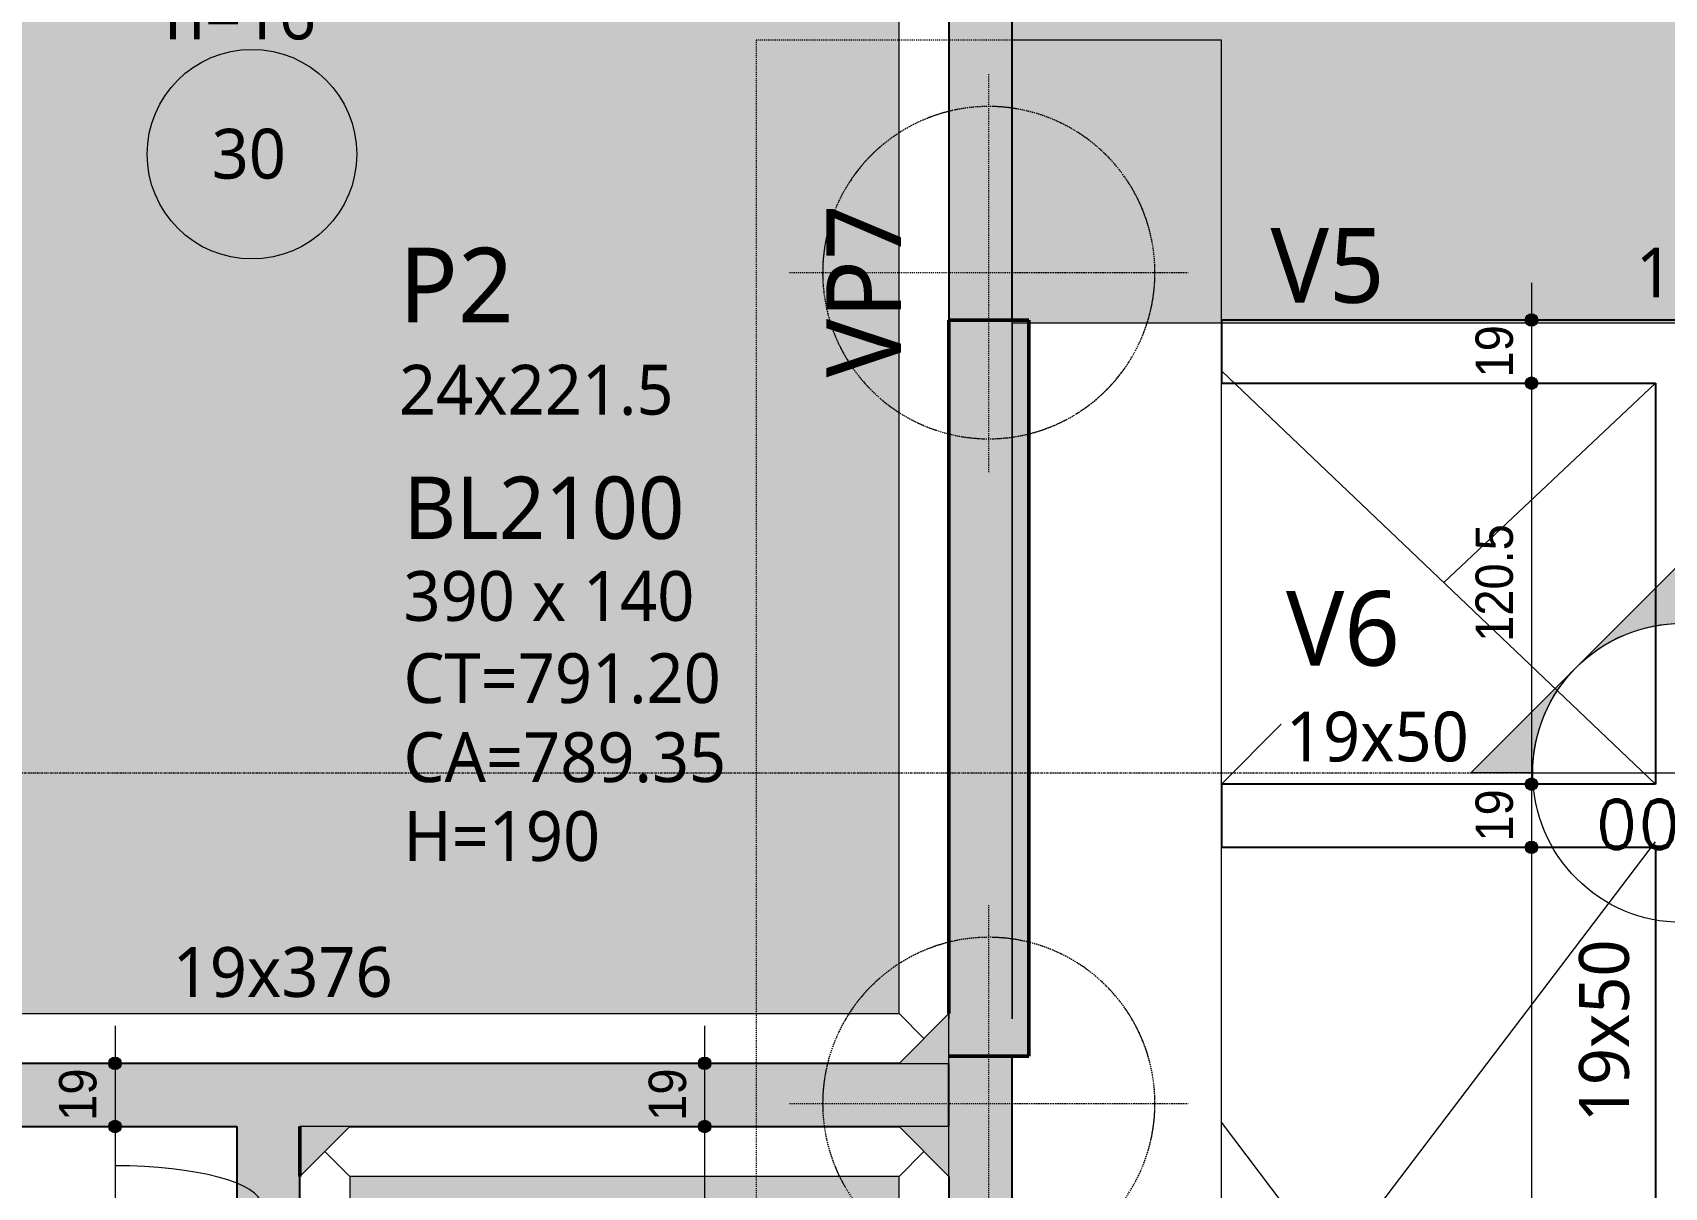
# Model space of a CAD drawing. Header units: centimetres. Extents: x -3523 to 38560, y -3196 to 88043.
# Drawn here: x -1152.1 to -661.1, y 446.1 to 793.6 of the extents above; entities that cross this region are included whole.
import ezdxf

# ---------------------------------------------------------------- set-up
doc = ezdxf.new("R2010")
doc.units = ezdxf.units.CM
for name, pattern in [('Centro de 6 mm', [1.32, 0.6, -0.24, 0.24, -0.24]), ('Hidden', [0.714375, 0.47625, -0.238125]), ('Traço', [0.635, 0.3175, -0.3175])]:
    doc.linetypes.add(name, pattern=pattern)
for name, color, linetype, lineweight in [('A-ANNO-DIMS', 7, 'Continuous', 9), ('A-ANNO-DIMS-75', 7, 'Continuous', 9), ('A-DETL-GENF', 7, 'Continuous', 18), ('A-DETL-THIN', 7, 'Continuous', 25), ('A-FLOR', 7, 'Continuous', 25), ('A-FLOR-IDEN', 7, 'Continuous', 9), ('A-FLOR-OTLN', 7, 'Continuous', 18), ('G-ANNO-SYMB', 7, 'Continuous', 9), ('S-BEAM', 7, 'Continuous', 25), ('S-BEAM-HDLN', 7, 'Traço', 25), ('S-BEAM-IDEN', 7, 'Continuous', 9), ('S-COLS', 7, 'Continuous', 25), ('S-COLS-IDEN', 7, 'Continuous', 9), ('S-FNDN', 7, 'Continuous', 25), ('S-FNDN-HDLN', 7, 'Traço', 18), ('S-FNDN-IDEN', 7, 'Continuous', 9)]:
    doc.layers.add(name, color=color, linetype=linetype, lineweight=lineweight)
doc.layers.add('A-DETL', color=7, linetype='Continuous', lineweight=18, true_color=0x00a600)
doc.styles.add('Arial_1', font='arial.ttf', dxfattribs={"width": 0.9, "height": 11.25})
doc.styles.add('Gadugi', font='gadugi.ttf', dxfattribs={"height": 15})
doc.styles.add('Gadugi_1', font='gadugi.ttf', dxfattribs={"height": 22.5})
doc.styles.add('Gadugi_2', font='gadugi.ttf', dxfattribs={"height": 18.75})
doc.styles.add('RomanD', font='romand__.ttf', dxfattribs={"height": 15})
doc.dimstyles.new('PED_1_5mm_ESQ', dxfattribs={"dimscale": 30.48, "dimtxt": 11.477918, "dimasz": 0.492126, "dimexe": 0.369094, "dimexo": 0.369094, "dimgap": 0.073819, "dimtad": 1, "dimdec": 1, "dimrnd": 0.5, "dimdsep": 46, "dimtxsty": 'Arial_1', "dimblk1": 'DOTSMALL', "dimblk2": 'DOTSMALL', "dimsah": 1, "dimcen": 0.09, "dimdle": 0.369094, "dimazin": 0, "dimtfac": 1, "dimtdec": 4, "dimtix": 1, "dimtmove": 0, "dimatfit": 3, "dimfxl": 1, "dimtvp": 1, "dimtolj": 1, "dimtzin": 0, "dimarcsym": 2})
doc.dimstyles.new('PED_1_5mm_ESQ_1', dxfattribs={"dimscale": 30.48, "dimtxt": 11.477918, "dimasz": 0.492126, "dimexe": 0.369094, "dimexo": 0.369094, "dimgap": 0.073819, "dimtad": 1, "dimdec": 1, "dimrnd": 0.5, "dimdsep": 46, "dimtxsty": 'Arial_1', "dimblk1": 'DOTSMALL', "dimblk2": 'DOTSMALL', "dimsah": 1, "dimcen": 0.09, "dimdle": 0.369094, "dimazin": 0, "dimtfac": 1, "dimtdec": 4, "dimtix": 1, "dimtmove": 2, "dimatfit": 3, "dimfxl": 1, "dimtvp": 1, "dimtolj": 1, "dimtzin": 0, "dimarcsym": 2})
doc.dimstyles.new('PED_1_5mm_ESQ_2', dxfattribs={"dimscale": 30.48, "dimtxt": 11.477918, "dimasz": 0.492126, "dimexe": 0.369094, "dimexo": 0.369094, "dimgap": 0.073819, "dimtad": 1, "dimdec": 1, "dimrnd": 0.5, "dimdsep": 46, "dimtxsty": 'Arial_1', "dimblk1": 'DOTSMALL', "dimblk2": 'DOTSMALL', "dimsah": 1, "dimcen": 0.09, "dimdle": 0.369094, "dimazin": 0, "dimtfac": 1, "dimtdec": 4, "dimtix": 1, "dimtmove": 1, "dimatfit": 3, "dimfxl": 1, "dimtvp": 1, "dimtolj": 1, "dimtzin": 0, "dimarcsym": 2})

# ---------------------------------------------------------------- blocks, each defined once
blk = doc.blocks.new('PED_MÍSULA_VERT__CONC_R1 - L_15_0 x 341_0-V35-PL B 002 - FUNDAÇÃO')
at = {"layer": 'S-COLS', "true_color": 0x808080}
blk.add_hatch(color=8, dxfattribs=at).paths.add_polyline_path([(15, 0), (14.99, 0.01), (2.09, 0)], flags=0)
at = {"layer": 'S-COLS', "lineweight": 50}
blk.add_line((0, 0), (15, 0), dxfattribs=at)
blk = doc.blocks.new('PED_BLRET-2EST_R01_2019 - 390x140x190-3763700-PL B 002 - FUNDAÇÃO')
at = {"layer": 'S-FNDN', "linetype": 'Hidden', "lineweight": 18}
for p, q in [((-130, -7), (-130, -60)), ((120, -7), (120, -60))]:
    blk.add_line(p, q, dxfattribs=at)
at = {"layer": 'S-FNDN-HDLN'}
for p, q in [((-130, 60), (-130, -7)), ((120, 60), (120, -7)), ((-190, 0), (-70, 0)), ((60, 0), (180, 0))]:
    blk.add_line(p, q, dxfattribs=at)
for centre, start, end in [((-130, 0), 360, 188.0524), ((120, 0), 360, 193.9299), ((-130, 0), 346.0701, 360), ((120, 0), 351.9476, 360), ((-130, 0), 188.0581, 346.0644), ((120, 0), 193.9356, 351.9419)]:
    blk.add_arc(centre, 50, start, end, dxfattribs=at)
blk = doc.blocks.new('PED_TAG_LAJE_R03 - TÍTULO_ESPESSURA_REBAIXO-2582888-PL B 002 - FUNDAÇÃO')
at = {"layer": 'A-FLOR-IDEN'}
blk.add_circle((-0.1083, -0.7611), 0.4205, dxfattribs=at)
blk = doc.blocks.new('DIMBLOCK45-PL B 002 - FUNDAÇÃO')
at = {"layer": 'A-ANNO-DIMS-75'}
h = blk.add_hatch(color=256, dxfattribs=at)
edge = h.paths.add_edge_path(flags=0)
edge.add_arc((-1127.31, 464.45), 1.88, 0, 360)
h = blk.add_hatch(color=256, dxfattribs=at)
edge = h.paths.add_edge_path(flags=0)
edge.add_arc((-1127.31, 440.85), 1.88, 0, 360)
for p, q in [((-1127.31, 475.7), (-1127.31, 440.85)), ((-1135.91, 464.45), (-1116.06, 464.45)), ((-1127.31, 464.45), (-1135.91, 464.45)), ((-1210.86, 440.85), (-1116.06, 440.85)), ((-1127.31, 440.85), (-1210.86, 440.85))]:
    blk.add_line(p, q, dxfattribs=at)
for centre in [(-1127.31, 464.45), (-1127.31, 440.85)]:
    blk.add_circle(centre, 1.88, dxfattribs=at)
blk.add_ellipse((-1127.31, 440.89), major_axis=(43.95, 0), ratio=0.267613, start_param=0, end_param=1.570796, dxfattribs=at)
at = {"layer": 'A-ANNO-DIMS-75', "color": 0, "insert": (-1089.14, 413.69), "char_height": 11.25, "width": 32.6326, "attachment_point": 1, "rotation": 90, "line_spacing_factor": 0.941778, "style": 'Arial_1'}
blk.add_mtext('23.5', dxfattribs=at)
blk = doc.blocks.new('_DotSmall')
at = {"color": 0, "linetype": 'ByBlock', "const_width": 0.5}
blk.add_lwpolyline([(-0.0625, 0, 1), (0.0625, 0, 1)], format="xyb", close=True, dxfattribs=at)
blk = doc.blocks.new('DIMBLOCK73-PL B 002 - FUNDAÇÃO')
at = {"layer": 'A-ANNO-DIMS-75'}
h = blk.add_hatch(color=256, dxfattribs=at)
edge = h.paths.add_edge_path(flags=0)
edge.add_arc((-701.03, 707.12), 1.88, 0, 360)
h = blk.add_hatch(color=256, dxfattribs=at)
edge = h.paths.add_edge_path(flags=0)
edge.add_arc((-701.03, 688.12), 1.88, 0, 360)
for p, q in [((-701.03, 718.37), (-701.03, 688.12)), ((-709.63, 707.12), (-689.78, 707.12)), ((-701.03, 707.12), (-709.63, 707.12)), ((-709.63, 688.12), (-689.78, 688.12)), ((-701.03, 688.12), (-709.63, 688.12))]:
    blk.add_line(p, q, dxfattribs=at)
for centre in [(-701.03, 707.12), (-701.03, 688.12)]:
    blk.add_circle(centre, 1.88, dxfattribs=at)
at = {"layer": 'A-ANNO-DIMS-75', "color": 0, "insert": (-717.89, 689.85), "char_height": 11.25, "width": 18.6472, "attachment_point": 1, "rotation": 90, "line_spacing_factor": 0.941778, "style": 'Arial_1'}
blk.add_mtext('19', dxfattribs=at)
blk = doc.blocks.new('DIMBLOCK74-PL B 002 - FUNDAÇÃO')
at = {"layer": 'A-ANNO-DIMS-75'}
h = blk.add_hatch(color=256, dxfattribs=at)
edge = h.paths.add_edge_path(flags=0)
edge.add_arc((-701.03, 688.12), 1.88, 0, 360)
h = blk.add_hatch(color=256, dxfattribs=at)
edge = h.paths.add_edge_path(flags=0)
edge.add_arc((-701.03, 567.47), 1.88, 0, 360)
for p, q in [((-709.63, 688.12), (-689.78, 688.12)), ((-701.03, 688.12), (-709.63, 688.12)), ((-701.03, 688.12), (-701.03, 567.47)), ((-709.63, 567.47), (-689.78, 567.47)), ((-701.03, 567.47), (-709.63, 567.47))]:
    blk.add_line(p, q, dxfattribs=at)
for centre in [(-701.03, 688.12), (-701.03, 567.47)]:
    blk.add_circle(centre, 1.88, dxfattribs=at)
at = {"layer": 'A-ANNO-DIMS-75', "color": 0, "insert": (-717.89, 610.31), "char_height": 11.25, "width": 41.9562, "attachment_point": 1, "rotation": 90, "line_spacing_factor": 0.941778, "style": 'Arial_1'}
blk.add_mtext('120.5', dxfattribs=at)
blk = doc.blocks.new('DIMBLOCK75-PL B 002 - FUNDAÇÃO')
at = {"layer": 'A-ANNO-DIMS-75'}
h = blk.add_hatch(color=256, dxfattribs=at)
edge = h.paths.add_edge_path(flags=0)
edge.add_arc((-701.03, 567.47), 1.88, 0, 360)
h = blk.add_hatch(color=256, dxfattribs=at)
edge = h.paths.add_edge_path(flags=0)
edge.add_arc((-701.03, 548.47), 1.88, 0, 360)
for p, q in [((-709.63, 567.47), (-689.78, 567.47)), ((-701.03, 567.47), (-709.63, 567.47)), ((-701.03, 567.47), (-701.03, 548.47)), ((-709.63, 548.47), (-689.78, 548.47)), ((-701.03, 548.47), (-709.63, 548.47))]:
    blk.add_line(p, q, dxfattribs=at)
for centre in [(-701.03, 567.47), (-701.03, 548.47)]:
    blk.add_circle(centre, 1.88, dxfattribs=at)
at = {"layer": 'A-ANNO-DIMS-75', "color": 0, "insert": (-717.89, 550.2), "char_height": 11.25, "width": 18.6472, "attachment_point": 1, "rotation": 90, "line_spacing_factor": 0.941778, "style": 'Arial_1'}
blk.add_mtext('19', dxfattribs=at)
blk = doc.blocks.new('DIMBLOCK76-PL B 002 - FUNDAÇÃO')
at = {"layer": 'A-ANNO-DIMS-75'}
h = blk.add_hatch(color=256, dxfattribs=at)
edge = h.paths.add_edge_path(flags=0)
edge.add_arc((-701.03, 548.47), 1.88, 0, 360)
h = blk.add_hatch(color=256, dxfattribs=at)
edge = h.paths.add_edge_path(flags=0)
edge.add_arc((-701.03, 293.77), 1.88, 0, 360)
for p, q in [((-709.63, 548.47), (-689.78, 548.47)), ((-701.03, 548.47), (-709.63, 548.47)), ((-701.03, 548.47), (-701.03, 293.77)), ((-709.63, 293.77), (-689.78, 293.77)), ((-701.03, 293.77), (-709.63, 293.77))]:
    blk.add_line(p, q, dxfattribs=at)
for centre in [(-701.03, 548.47), (-701.03, 293.77)]:
    blk.add_circle(centre, 1.88, dxfattribs=at)
at = {"layer": 'A-ANNO-DIMS-75', "color": 0, "insert": (-717.89, 403.64), "char_height": 11.25, "width": 41.9562, "attachment_point": 1, "rotation": 90, "line_spacing_factor": 0.941778, "style": 'Arial_1'}
blk.add_mtext('254.5', dxfattribs=at)
blk = doc.blocks.new('DIMBLOCK228-PL B 002 - FUNDAÇÃO')
at = {"layer": 'A-ANNO-DIMS-75'}
h = blk.add_hatch(color=256, dxfattribs=at)
edge = h.paths.add_edge_path(flags=0)
edge.add_arc((-1263.61, 860.08), 1.88, 0, 360)
h = blk.add_hatch(color=256, dxfattribs=at)
edge = h.paths.add_edge_path(flags=0)
edge.add_arc((-876.36, 860.08), 1.88, 0, 360)
for p, q in [((-1263.61, 851.49), (-1263.61, 871.33)), ((-876.36, 496.9), (-876.36, 871.33)), ((-1263.61, 860.08), (-876.36, 860.08)), ((-1263.61, 860.08), (-1263.61, 851.49)), ((-876.36, 860.08), (-876.36, 496.9))]:
    blk.add_line(p, q, dxfattribs=at)
for centre in [(-1263.61, 860.08), (-876.36, 860.08)]:
    blk.add_circle(centre, 1.88, dxfattribs=at)
at = {"layer": 'A-ANNO-DIMS-75', "color": 0, "insert": (-1087.47, 876.94), "char_height": 11.25, "width": 41.9562, "attachment_point": 1, "line_spacing_factor": 0.941778, "style": 'Arial_1'}
blk.add_mtext('387.5', dxfattribs=at)
blk = doc.blocks.new('DIMBLOCK229-PL B 002 - FUNDAÇÃO')
at = {"layer": 'A-ANNO-DIMS-75'}
h = blk.add_hatch(color=256, dxfattribs=at)
edge = h.paths.add_edge_path(flags=0)
edge.add_arc((-876.36, 860.08), 1.88, 0, 360)
h = blk.add_hatch(color=256, dxfattribs=at)
edge = h.paths.add_edge_path(flags=0)
edge.add_arc((-857.36, 860.08), 1.88, 0, 360)
for p, q in [((-876.36, 496.9), (-876.36, 871.33)), ((-857.36, 496.9), (-857.36, 871.33)), ((-876.36, 860.08), (-846.11, 860.08)), ((-876.36, 860.08), (-876.36, 496.9)), ((-857.36, 860.08), (-857.36, 496.9))]:
    blk.add_line(p, q, dxfattribs=at)
for centre in [(-876.36, 860.08), (-857.36, 860.08)]:
    blk.add_circle(centre, 1.88, dxfattribs=at)
at = {"layer": 'A-ANNO-DIMS-75', "color": 0, "insert": (-874.63, 876.94), "char_height": 11.25, "width": 18.6472, "attachment_point": 1, "line_spacing_factor": 0.941778, "style": 'Arial_1'}
blk.add_mtext('19', dxfattribs=at)
blk = doc.blocks.new('DIMBLOCK230-PL B 002 - FUNDAÇÃO')
at = {"layer": 'A-ANNO-DIMS-75'}
h = blk.add_hatch(color=256, dxfattribs=at)
edge = h.paths.add_edge_path(flags=0)
edge.add_arc((-1127.31, 483.45), 1.88, 0, 360)
h = blk.add_hatch(color=256, dxfattribs=at)
edge = h.paths.add_edge_path(flags=0)
edge.add_arc((-1127.31, 464.45), 1.88, 0, 360)
for p, q in [((-1127.31, 494.7), (-1127.31, 453.2)), ((-1135.91, 483.45), (-1116.06, 483.45)), ((-1127.31, 483.45), (-1135.91, 483.45)), ((-1135.91, 464.45), (-1116.06, 464.45)), ((-1127.31, 464.45), (-1135.91, 464.45))]:
    blk.add_line(p, q, dxfattribs=at)
for centre in [(-1127.31, 483.45), (-1127.31, 464.45)]:
    blk.add_circle(centre, 1.88, dxfattribs=at)
at = {"layer": 'A-ANNO-DIMS-75', "color": 0, "insert": (-1144.17, 466.18), "char_height": 11.25, "width": 18.6472, "attachment_point": 1, "rotation": 90, "line_spacing_factor": 0.941778, "style": 'Arial_1'}
blk.add_mtext('19', dxfattribs=at)
blk = doc.blocks.new('DIMBLOCK232-PL B 002 - FUNDAÇÃO')
at = {"layer": 'A-ANNO-DIMS-75'}
h = blk.add_hatch(color=256, dxfattribs=at)
edge = h.paths.add_edge_path(flags=0)
edge.add_arc((-949.87, 464.45), 1.88, 0, 360)
h = blk.add_hatch(color=256, dxfattribs=at)
edge = h.paths.add_edge_path(flags=0)
edge.add_arc((-949.87, 181.44), 1.88, 0, 360)
for p, q in [((-941.27, 464.45), (-961.12, 464.45)), ((-949.87, 181.44), (-949.87, 464.45)), ((-949.87, 464.45), (-941.27, 464.45)), ((-941.27, 181.44), (-961.12, 181.44)), ((-949.87, 181.44), (-941.27, 181.44))]:
    blk.add_line(p, q, dxfattribs=at)
for centre in [(-949.87, 464.45), (-949.87, 181.44)]:
    blk.add_circle(centre, 1.88, dxfattribs=at)
at = {"layer": 'A-ANNO-DIMS-75', "color": 0, "insert": (-962.92, 332.38), "char_height": 11.25, "width": 27.9708, "attachment_point": 1, "rotation": 90, "line_spacing_factor": 0.941778, "style": 'Arial_1'}
blk.add_mtext('283', dxfattribs=at)
blk = doc.blocks.new('DIMBLOCK233-PL B 002 - FUNDAÇÃO')
at = {"layer": 'A-ANNO-DIMS-75'}
h = blk.add_hatch(color=256, dxfattribs=at)
edge = h.paths.add_edge_path(flags=0)
edge.add_arc((-949.87, 483.45), 1.88, 0, 360)
h = blk.add_hatch(color=256, dxfattribs=at)
edge = h.paths.add_edge_path(flags=0)
edge.add_arc((-949.87, 464.45), 1.88, 0, 360)
for p, q in [((-949.87, 464.45), (-949.87, 494.7)), ((-941.27, 483.45), (-961.12, 483.45)), ((-949.87, 483.45), (-941.27, 483.45)), ((-941.27, 464.45), (-961.12, 464.45)), ((-949.87, 464.45), (-941.27, 464.45))]:
    blk.add_line(p, q, dxfattribs=at)
for centre in [(-949.87, 483.45), (-949.87, 464.45)]:
    blk.add_circle(centre, 1.88, dxfattribs=at)
at = {"layer": 'A-ANNO-DIMS-75', "color": 0, "insert": (-966.72, 466.18), "char_height": 11.25, "width": 18.6472, "attachment_point": 1, "rotation": 90, "line_spacing_factor": 0.941778, "style": 'Arial_1'}
blk.add_mtext('19', dxfattribs=at)
blk = doc.blocks.new('Corte - M_Cabeça do corte - Preenchida-2060824-PL B 002 - FUNDAÇÃO')
at = {"layer": 'G-ANNO-SYMB'}
h = blk.add_hatch(color=256, dxfattribs=at)
edge = h.paths.add_edge_path(flags=0)
edge.add_line((-0.6, 0.8485), (-0.6, 0.6))
edge.add_arc((-0.6, 0), 0.6, 90, 135)
edge.add_line((-1.0243, 0.4243), (-0.6, 0.8485))
h = blk.add_hatch(color=256, dxfattribs=at)
edge = h.paths.add_edge_path(flags=0)
edge.add_line((-0.6, 0.8485), (-0.1757, 0.4243))
edge.add_arc((-0.6, 0), 0.6, 45, 90)
edge.add_line((-0.6, 0.6), (-0.6, 0.8485))
h = blk.add_hatch(color=256, dxfattribs=at)
edge = h.paths.add_edge_path(flags=0)
edge.add_line((-1.4485, 0), (-1.0243, 0.4243))
edge.add_arc((-0.6, 0), 0.6, 135, 180)
edge.add_line((-1.2, 0), (-1.4485, 0))
h = blk.add_hatch(color=256, dxfattribs=at)
edge = h.paths.add_edge_path(flags=0)
edge.add_line((0.2485, 0), (0, 0))
edge.add_arc((-0.6, 0), 0.6, 360, 405)
edge.add_line((-0.1757, 0.4243), (0.2485, 0))
for p, q in [((-0.6, 0.8485), (-1.4485, 0)), ((-0.6, 0.8485), (-1.0243, 0.4243)), ((-0.6, 0.8485), (0.2485, 0)), ((-0.6, 0.6), (-0.6, 0.8485)), ((-0.6, 0.8485), (-0.6, 0.6)), ((-0.1757, 0.4243), (-0.6, 0.8485)), ((-1.0243, 0.4243), (-1.4485, 0)), ((0.2485, 0), (-0.1757, 0.4243)), ((-1.4485, 0), (-1.2, 0)), ((0, 0), (0.2485, 0)), ((-1.2, 0), (-1.4485, 0)), ((0, 0), (0.2485, 0))]:
    blk.add_line(p, q, dxfattribs=at)
for start, end in [(360, 180), (90, 135), (45, 90), (135, 180), (360, 45), (180, 360)]:
    blk.add_arc((-0.6, 0), 0.6, start, end, dxfattribs=at)

msp = doc.modelspace()

# ---------------------------------------------------------------- hatches: boundary and pattern name
at = {"layer": 'A-DETL-GENF', "true_color": 0xe6e6e6}
h = msp.add_hatch(color=254, dxfattribs=at)
h.paths.add_polyline_path([(-780.089, 706.316), (-386.115, 706.316), (-386.115, 707.119), (-490.138, 707.119), (-490.138, 819.102), (-113.138, 819.102), (-113.138, 707.119), (-124.365, 707.119), (-124.365, 706.316), (43.51, 706.316), (43.51, 770.619), (70.307, 770.619), (70.307, 1173.082), (306.417, 1173.082), (147.343, 1755.323), (97.342, 1755.323), (97.342, 1835.352), (-215.981, 1835.352), (-215.981, 1756.172), (-275.96, 1756.172), (-442.089, 1296.011), (-425.073, 1285.306), (-465.011, 1221.825), (-491.496, 1238.487), (-546.599, 1166.011), (-546.599, 1141.884), (-298.365, 1141.884), (-298.365, 1214.884), (-223.365, 1214.884), (-223.365, 1049.884), (-298.365, 1049.884), (-298.365, 1122.884), (-546.599, 1122.884), (-546.599, 1094.884), (-621.599, 1094.884), (-621.599, 1169.884), (-567.522, 1169.884), (-507.641, 1248.644), (-528.493, 1261.763), (-488.554, 1325.245), (-485.408, 1323.265), (-329.119, 1756.172), (-345.981, 1756.172), (-345.981, 1866.172), (-316.578, 1866.172), (-444.521, 2197.571), (-444.83, 2197.454), (-462.562, 2244.301), (-671.366, 2785.221), (-685.288, 2823.058), (-685.488, 2822.982), (-703.22, 2869.732), (-702.555, 2869.984), (-718.743, 2913.873), (-862.537, 3299.756), (-968.123, 3253.612), (-914.305, 3339.122), (-930.385, 3349.243), (-979.853, 3270.645), (-1027.785, 3380.324), (-999.447, 3392.709), (-1318.73, 3593.658), (-1333.645, 3569.961), (-1357.562, 3585.013), (-1342.647, 3608.71), (-1358.727, 3618.831), (-1373.642, 3595.134), (-1397.12, 3609.91), (-1382.205, 3633.607), (-1824.457, 3911.949), (-1862.275, 3851.86), (-1909.247, 3881.422), (-3097.084, 1994.095), (-2170.119, 1408.797), (-2169.792, 1409.316), (-2127.476, 1382.683), (-2127.841, 1382.102), (-1767.194, 1154.384), (-1737.355, 1154.384), (-1351.153, 1779.215), (-1413.278, 1818.573), (-1373.141, 1881.929), (-1233.757, 1793.627), (-1248.497, 1770.361), (-909.742, 1557.157), (-894.827, 1580.854), (-831.352, 1540.905), (-871.302, 1477.43), (-899.843, 1495.393), (-1197.486, 1153.393), (-1178.443, 1141.408), (-1218.392, 1077.933), (-1281.867, 1117.882), (-1279.683, 1121.353), (-1695.298, 1108.989), (-1460.081, 960.469), (-1310.615, 970.198), (-1282.615, 970.198), (-1282.615, 988.119), (-857.365, 988.119), (-857.365, 707.119), (-852.365, 707.119), (-852.365, 706.316), (-787.91, 706.316)], flags=0)
h.paths.add_polyline_path([(-1711.866, 1127.504), (-1267.491, 1140.724), (-1241.918, 1181.357), (-1213.76, 1163.636), (-916.117, 1505.636), (-934.777, 1517.38), (-919.862, 1541.077), (-1258.665, 1754.311), (-1273.895, 1730.271), (-1335.101, 1769.046), (-1715.019, 1154.384), (-1711.866, 1154.384), (-1711.866, 1137.129)], flags=0)
h.paths.add_polyline_path([(317.769, 1321.247), (317.769, 1754.601), (277.762, 1754.601), (277.762, 1835.352), (227.342, 1835.352), (227.342, 1755.323), (199.175, 1755.323), (306.417, 1362.799)], flags=0)
h.paths.add_polyline_path([(-17.803, 1780.55), (-17.803, 1796.55), (-1.803, 1796.55), (-2.348, 1792.409), (-3.947, 1788.55), (-6.489, 1785.236), (-9.803, 1782.694), (-13.662, 1781.095)], flags=0)
h.paths.add_polyline_path([(-33.803, 1796.55), (-33.258, 1800.691), (-31.659, 1804.55), (-29.117, 1807.864), (-25.803, 1810.406), (-21.944, 1812.005), (-17.803, 1812.55), (-17.803, 1796.55), (-33.258, 1796.55)], flags=0)
h.paths.add_polyline_path([(-1713.322, 2040.579), (-1755.638, 2067.212), (-1745.518, 2083.292), (-1703.201, 2056.659), (-1711.577, 2043.352)], flags=0)
h.paths.add_polyline_path([(-2141.673, 2310.054), (-2183.989, 2336.687), (-2173.869, 2352.768), (-2131.552, 2326.135)], flags=0)
h.paths.add_polyline_path([(-872.017, 2476.309), (-914.333, 2502.941), (-904.213, 2519.022), (-861.896, 2492.389)], flags=0)
h.paths.add_polyline_path([(-1278.153, 2731.912), (-1320.47, 2758.545), (-1310.349, 2774.626), (-1268.033, 2747.993), (-1275.233, 2736.552)], flags=0)
h.paths.add_polyline_path([(-1706.492, 3001.506), (-1748.808, 3028.139), (-1738.688, 3044.22), (-1696.371, 3017.587)], flags=0)
h.paths.add_polyline_path([(-866.215, 3298.666), (-862.634, 3300.018), (-865.839, 3308.62), (-871.262, 3312.032), (-868.974, 3305.973)], flags=0)
at = {"layer": 'A-DETL-GENF', "true_color": 0xffffff}
h = msp.add_hatch(color=7, dxfattribs=at)
h.paths.add_polyline_path([(-876.365, 221.444), (-876.365, 236.444), (-891.365, 221.444)], flags=0)
h.paths.add_polyline_path([(-1071.695, 221.444), (-1056.695, 221.444), (-1071.695, 236.444)], flags=0)
h.paths.add_polyline_path([(-877.955, 483.446), (-876.365, 483.446), (-876.365, 498.446), (-891.365, 483.446)], flags=0)
h.paths.add_polyline_path([(-1248.615, 483.446), (-1263.615, 498.446), (-1263.615, 483.446)], flags=0)
h.paths.add_polyline_path([(-876.365, 953.78), (-876.365, 968.78), (-891.365, 968.78), (-883.865, 961.28)], flags=0)
h.paths.add_polyline_path([(-1263.615, 953.78), (-1248.615, 968.78), (-1263.615, 968.78), (-1263.615, 967.545)], flags=0)
h = msp.add_hatch(color=7, dxfattribs=at)
h.paths.add_polyline_path([(-876.365, 449.446), (-876.365, 464.446), (-891.365, 464.446), (-877.955, 451.037)], flags=0)
h.paths.add_polyline_path([(-1071.684, 449.446), (-1056.695, 464.446), (-1071.684, 464.436), (-1071.684, 449.457)], flags=0)
at = {"layer": 'A-FLOR', "true_color": 0xffcc66}
for points in [[(-975.822, 498.446), (-891.365, 498.446), (-891.365, 953.78), (-1248.615, 953.78), (-1248.615, 498.446), (-1171.556, 498.446)], [(-891.365, 196.444), (-891.365, 449.446), (-1056.695, 449.446), (-1056.695, 196.444), (-939.916, 196.444)]]:
    msp.add_hatch(color=31, dxfattribs=at).paths.add_polyline_path(points, flags=0)
at = {"layer": 'S-BEAM', "true_color": 0xd9d9d9}
for points in [[(-857.365, 707.119), (-857.365, 938.119), (-876.365, 938.119), (-876.365, 707.119)], [(-1071.695, 464.446), (-876.365, 464.446), (-876.365, 483.446), (-1263.614, 483.446), (-1263.615, 464.446), (-1090.695, 464.446)], [(-857.365, 180.635), (-857.365, 485.65), (-876.365, 485.65), (-876.365, 180.635)], [(-1071.695, 202.444), (-1071.695, 464.446), (-1090.695, 464.446), (-1090.695, 202.444)]]:
    msp.add_hatch(color=254, dxfattribs=at).paths.add_polyline_path(points, flags=0)
at = {"layer": 'S-COLS', "true_color": 0x808080}
msp.add_hatch(color=8, dxfattribs=at).paths.add_polyline_path([(-863.332, 485.65), (-852.365, 485.65), (-852.365, 707.119), (-876.365, 707.119), (-876.365, 485.65)], flags=0)

# ---------------------------------------------------------------- linework, layer by layer
at = {"layer": 'A-DETL', "color": 7}
for p, q in [((-857.365, 988.119), (-857.365, 706.316)), ((-857.365, 706.316), (43.51, 706.316)), ((-876.365, 498.446), (-891.365, 483.446)), ((-876.365, 483.446), (-876.365, 498.446)), ((-891.365, 483.446), (-876.365, 483.446)), ((-1071.684, 449.446), (-1056.684, 464.446)), ((-1056.684, 464.446), (-1071.684, 464.446)), ((-1071.684, 464.446), (-1071.684, 449.446)), ((-876.365, 464.446), (-891.365, 464.446)), ((-891.365, 464.446), (-876.365, 449.446)), ((-876.365, 449.446), (-876.365, 464.446))]:
    msp.add_line(p, q, dxfattribs=at)
at = {"layer": 'A-DETL', "color": 7, "lineweight": 50}
for p, q in [((-876.365, 707.119), (-857.365, 707.119)), ((-876.365, 485.65), (-857.365, 485.65))]:
    msp.add_line(p, q, dxfattribs=at)
at = {"layer": 'A-DETL-THIN', "color": 9, "lineweight": 18, "true_color": 0xc0c0c0}
for p, q in [((-663.731, 567.465), (-794.231, 691.783)), ((-727.398, 628.116), (-663.731, 688.119)), ((-776.352, 585.477), (-794.365, 567.465)), ((-858.511, 293.773), (-663.731, 550.164)), ((-663.731, 293.773), (-794.365, 465.727))]:
    msp.add_line(p, q, dxfattribs=at)
at = {"layer": 'A-FLOR-OTLN'}
for p, q in [((-891.365, 498.446), (-891.365, 953.78)), ((-1248.615, 498.446), (-891.365, 498.446)), ((-883.865, 490.946), (-891.365, 498.446)), ((-1064.19, 456.941), (-1056.695, 449.446)), ((-891.365, 449.446), (-883.865, 456.946)), ((-891.365, 449.446), (-1056.695, 449.446)), ((-1056.695, 449.446), (-1056.695, 196.444)), ((-891.365, 196.444), (-891.365, 449.446))]:
    msp.add_line(p, q, dxfattribs=at)
at = {"layer": 'G-ANNO-SYMB', "linetype": 'Centro de 6 mm'}
msp.add_line((-1956.04, 570.866), (-700.689, 570.866), dxfattribs=at)
at = {"layer": 'G-ANNO-SYMB'}
msp.add_line((-700.689, 570.866), (-610.689, 570.866), dxfattribs=at)
at = {"layer": 'S-BEAM'}
for p, q in [((-876.365, 938.119), (-876.365, 707.119)), ((-857.365, 707.119), (-857.365, 938.119)), ((-876.365, 707.119), (-857.365, 707.119)), ((-794.231, 688.119), (-794.231, 707.119)), ((-386.115, 707.119), (-794.231, 707.119)), ((-794.231, 688.119), (-663.731, 688.119)), ((-663.731, 688.119), (-663.731, 567.465)), ((-794.365, 567.465), (-794.365, 548.465)), ((-663.731, 567.465), (-794.365, 567.465)), ((-794.365, 548.465), (-663.731, 548.465)), ((-663.731, 548.465), (-663.731, 293.773)), ((-891.365, 483.446), (-1248.615, 483.446)), ((-857.365, 485.65), (-876.365, 485.65)), ((-857.365, 180.635), (-857.365, 485.65)), ((-1263.615, 464.446), (-1090.695, 464.446)), ((-1090.695, 464.446), (-1090.695, 202.444)), ((-1056.684, 464.446), (-891.365, 464.446)), ((-1071.695, 236.444), (-1071.695, 449.446)), ((-876.365, 449.446), (-876.365, 236.444))]:
    msp.add_line(p, q, dxfattribs=at)
at = {"layer": 'S-BEAM-HDLN', "linetype": 'Continuous'}
msp.add_line((-876.365, 464.446), (-876.365, 483.446), dxfattribs=at)
at = {"layer": 'S-COLS', "lineweight": 50}
for p, q in [((-852.365, 707.119), (-876.365, 707.119)), ((-876.365, 707.119), (-876.365, 498.446)), ((-852.365, 485.65), (-852.365, 707.119)), ((-857.365, 485.65), (-852.365, 485.65))]:
    msp.add_line(p, q, dxfattribs=at)
at = {"layer": 'S-COLS'}
msp.add_line((-876.365, 485.65), (-857.365, 485.65), dxfattribs=at)
at = {"layer": 'S-FNDN', "lineweight": 18}
for p, q in [((-794.365, 791.385), (-857.365, 791.385)), ((-794.365, 567.465), (-794.365, 791.385)), ((-794.365, 548.465), (-794.365, 567.465)), ((-794.365, 401.385), (-794.365, 548.465))]:
    msp.add_line(p, q, dxfattribs=at)
at = {"layer": 'S-FNDN-HDLN'}
for p, q in [((-934.365, 791.385), (-934.365, 401.385)), ((-857.369, 791.385), (-934.365, 791.385))]:
    msp.add_line(p, q, dxfattribs=at)
for centre, start, end in [((-864.365, 721.385), 91.37666, 99.20684), ((-864.365, 721.385), 80.79316, 88.62334), ((-864.365, 721.385), 112.44256, 117.69262), ((-864.365, 721.385), 108.52844, 111.89186), ((-864.365, 721.385), 102.77401, 108.4495), ((-864.365, 721.385), 99.28155, 101.85621), ((-864.365, 721.385), 78.14379, 80.71845), ((-864.365, 721.385), 71.5505, 77.22599), ((-864.365, 721.385), 68.10814, 71.47156), ((-864.365, 721.385), 62.30738, 67.55744), ((-864.365, 721.385), 127.02539, 130.89747), ((-864.365, 721.385), 121.86416, 126.93633), ((-864.365, 721.385), 117.77631, 121.47078), ((-864.365, 721.385), 58.52922, 62.22369), ((-864.365, 721.385), 53.06367, 58.13584), ((-864.365, 721.385), 49.10253, 52.97461), ((-864.365, 721.385), 131.20347, 136.18079), ((-864.365, 721.385), 43.81921, 48.79653), ((-864.365, 721.385), 140.50539, 145.4262), ((-864.365, 721.385), 136.27596, 140.255), ((-864.365, 721.385), 39.745, 43.72404), ((-864.365, 721.385), 34.5738, 39.49461), ((-864.365, 721.385), 149.78721, 154.67282), ((-864.365, 721.385), 145.52838, 149.57531), ((-864.365, 721.385), 30.42469, 34.47162), ((-864.365, 721.385), 25.32718, 30.21279), ((-864.365, 721.385), 154.78315, 158.87332), ((-864.365, 721.385), 21.12668, 25.21685), ((-864.365, 721.385), 159.05699, 163.92102), ((-864.365, 721.385), 16.07898, 20.94301), ((-864.365, 721.385), 164.04091, 168.15692), ((-864.365, 721.385), 11.84308, 15.95909), ((-864.365, 721.385), 173.30254, 177.43068), ((-864.365, 721.385), 168.31901, 173.17127), ((-864.365, 721.385), 6.82873, 11.68099), ((-864.365, 721.385), 2.56932, 6.69746), ((-864.365, 721.385), 177.57575, 182.42425), ((-864.365, 721.385), 357.57575, 2.42425), ((-864.365, 721.385), 182.56932, 186.69746), ((-864.365, 721.385), 353.30254, 357.43068), ((-864.365, 721.385), 186.82873, 191.68099), ((-864.365, 721.385), 348.31901, 353.17127), ((-864.365, 721.385), 191.84308, 195.95909), ((-864.365, 721.385), 196.07898, 200.94301), ((-864.365, 721.385), 339.05699, 343.92102), ((-864.365, 721.385), 344.04091, 348.15692), ((-864.365, 721.385), 201.12668, 205.21685), ((-864.365, 721.385), 334.78315, 338.87332), ((-864.365, 721.385), 205.32718, 210.21279), ((-864.365, 721.385), 329.78721, 334.67282), ((-864.365, 721.385), 210.42469, 214.47162), ((-864.365, 721.385), 214.5738, 219.49461), ((-864.365, 721.385), 320.50539, 325.4262), ((-864.365, 721.385), 325.52838, 329.57531), ((-864.365, 721.385), 219.745, 223.72404), ((-864.365, 721.385), 316.27596, 320.255), ((-864.365, 721.385), 223.81921, 228.79653), ((-864.365, 721.385), 229.10253, 232.97461), ((-864.365, 721.385), 307.02539, 310.89747), ((-864.365, 721.385), 311.20347, 316.18079), ((-864.365, 721.385), 233.06367, 238.13584), ((-864.365, 721.385), 238.52922, 242.22369), ((-864.365, 721.385), 297.77631, 301.47078), ((-864.365, 721.385), 301.86416, 306.93633), ((-864.365, 721.385), 242.30738, 247.55744), ((-864.365, 721.385), 248.10814, 251.47156), ((-864.365, 721.385), 251.5505, 257.22599), ((-864.365, 721.385), 282.77401, 288.4495), ((-864.365, 721.385), 288.52844, 291.89186), ((-864.365, 721.385), 292.44256, 297.69262), ((-864.365, 721.385), 258.14379, 260.71845), ((-864.365, 721.385), 260.79316, 268.62334), ((-864.365, 721.385), 271.37666, 279.20684), ((-864.365, 721.385), 279.28155, 281.85621), ((-864.365, 471.385), 99.28155, 101.85621), ((-864.365, 471.385), 91.37666, 99.20684), ((-864.365, 471.385), 80.79316, 88.62334), ((-864.365, 471.385), 78.14379, 80.71845), ((-864.365, 471.385), 117.77631, 121.47078), ((-864.365, 471.385), 112.44256, 117.69262), ((-864.365, 471.385), 108.52844, 111.89186), ((-864.365, 471.385), 102.77401, 108.4495), ((-864.365, 471.385), 71.5505, 77.22599), ((-864.365, 471.385), 68.10814, 71.47156), ((-864.365, 471.385), 62.30738, 67.55744), ((-864.365, 471.385), 58.52922, 62.22369), ((-864.365, 471.385), 127.02539, 130.89747), ((-864.365, 471.385), 121.86416, 126.93633), ((-864.365, 471.385), 53.06367, 58.13584), ((-864.365, 471.385), 49.10253, 52.97461), ((-864.365, 471.385), 136.27596, 140.255), ((-864.365, 471.385), 131.20347, 136.18079), ((-864.365, 471.385), 43.81921, 48.79653), ((-864.365, 471.385), 39.745, 43.72404), ((-864.365, 471.385), 140.50539, 145.4262), ((-864.365, 471.385), 34.5738, 39.49461), ((-864.365, 471.385), 149.78721, 154.67282), ((-864.365, 471.385), 145.52838, 149.57531), ((-864.365, 471.385), 30.42469, 34.47162), ((-864.365, 471.385), 25.32718, 30.21279), ((-864.365, 471.385), 154.78315, 158.87332), ((-864.365, 471.385), 21.12668, 25.21685), ((-864.365, 471.385), 159.05699, 163.92102), ((-864.365, 471.385), 16.07898, 20.94301), ((-864.365, 471.385), 168.31901, 173.17127), ((-864.365, 471.385), 164.04091, 168.15692), ((-864.365, 471.385), 11.84308, 15.95909), ((-864.365, 471.385), 6.82873, 11.68099), ((-864.365, 471.385), 173.30254, 177.43068), ((-864.365, 471.385), 2.56932, 6.69746), ((-864.365, 471.385), 177.57575, 182.42425), ((-864.365, 471.385), 357.57575, 2.42425), ((-864.365, 471.385), 182.56932, 186.69746), ((-864.365, 471.385), 353.30254, 357.43068), ((-864.365, 471.385), 186.82873, 191.68099), ((-864.365, 471.385), 348.31901, 353.17127), ((-864.365, 471.385), 191.84308, 195.95909), ((-864.365, 471.385), 196.07898, 200.94301), ((-864.365, 471.385), 339.05699, 343.92102), ((-864.365, 471.385), 344.04091, 348.15692), ((-864.365, 471.385), 201.12668, 205.21685), ((-864.365, 471.385), 334.78315, 338.87332), ((-864.365, 471.385), 205.32718, 210.21279), ((-864.365, 471.385), 329.78721, 334.67282)]:
    msp.add_arc(centre, 50, start, end, dxfattribs=at)

# ---------------------------------------------------------------- block references
at = {"layer": 'A-FLOR-IDEN', "xscale": 74.99999999999996, "yscale": 74.99999999999996, "zscale": 74.99999999999996}
msp.add_blockref('PED_TAG_LAJE_R03 - TÍTULO_ESPESSURA_REBAIXO-2582888-PL B 002 - FUNDAÇÃO', (-1077.99, 814.113), dxfattribs=at)
at = {"layer": 'G-ANNO-SYMB', "extrusion": (0, 0, -1), "xscale": 74.99999999999996, "yscale": 74.99999999999996, "zscale": 74.99999999999996}
msp.add_blockref('Corte - M_Cabeça do corte - Preenchida-2060824-PL B 002 - FUNDAÇÃO', (700.689, 570.866), dxfattribs=at)
at = {"layer": 'S-COLS', "rotation": 270.0000000000002}
msp.add_blockref('PED_MÍSULA_VERT__CONC_R1 - L_15_0 x 341_0-V35-PL B 002 - FUNDAÇÃO', (-1071.695, 464.446), dxfattribs=at)
at = {"layer": 'S-FNDN', "linetype": 'Traço', "lineweight": 18, "rotation": 90.00000000000001}
msp.add_blockref('PED_BLRET-2EST_R01_2019 - 390x140x190-3763700-PL B 002 - FUNDAÇÃO', (-864.365, 601.385), dxfattribs=at)

# ---------------------------------------------------------------- texts
at = {"layer": 'A-FLOR-IDEN', "char_height": 15, "attachment_point": 1, "style": 'Gadugi'}
for s, insert, width in [('h=16', (-1112.385, 806.55), 59.5253), ('30', (-1098.223, 764.684), 27.65822)]:
    msp.add_mtext(s, dxfattribs=dict(at, insert=insert, width=width))
at = {"layer": 'G-ANNO-SYMB', "insert": (-681.883, 562.883), "char_height": 15, "width": 67.34175, "attachment_point": 1, "style": 'RomanD'}
msp.add_mtext('0002', dxfattribs=at)
at = {"layer": 'S-BEAM-IDEN', "attachment_point": 1, "rotation": 90}
for s, insert, char_height, width, style in [('VP7', (-913.273, 689.878), 22.5, 66.74048, 'Gadugi_1'), ('19x50', (-686.737, 465.715), 15, 67.34175, 'Gadugi')]:
    msp.add_mtext(s, dxfattribs=dict(at, insert=insert, char_height=char_height, width=width, style=style))
at = {"layer": 'S-BEAM-IDEN', "attachment_point": 1}
for s, insert, char_height, width, style in [('V5', (-779.578, 734.814), 22.5, 45.09492, 'Gadugi_1'), ('19x50', (-669.631, 728.911), 15, 67.34175, 'Gadugi'), ('V6', (-774.961, 625.628), 22.5, 45.09492, 'Gadugi_1'), ('19x50', (-774.961, 589.297), 15, 67.34175, 'Gadugi'), ('19x376', (-1109.973, 518.452), 15, 81.17086, 'Gadugi')]:
    msp.add_mtext(s, dxfattribs=dict(at, insert=insert, char_height=char_height, width=width, style=style))
at = {"layer": 'S-COLS-IDEN', "attachment_point": 1}
for s, insert, char_height, width, style in [('P2', (-1041.858, 728.896), 22.5, 42.68986, 'Gadugi_1'), ('24x221.5', (-1041.858, 693.661), 15, 100.41136, 'Gadugi')]:
    msp.add_mtext(s, dxfattribs=dict(at, insert=insert, char_height=char_height, width=width, style=style))
at = {"layer": 'S-FNDN-IDEN', "color": 5, "true_color": 0x0000ff, "insert": (-1040.511, 660.017), "char_height": 18.75, "width": 102.81642, "attachment_point": 1, "style": 'Gadugi_2'}
msp.add_mtext('BL2100', dxfattribs=at)
at = {"layer": 'S-FNDN-IDEN', "char_height": 15, "attachment_point": 1, "style": 'Gadugi'}
for s, insert, width in [('390 x 140', (-1040.511, 631.603), 109.43034), ('CT=791.20', (-1040.511, 606.873), 122.05692), ('CA=789.35', (-1040.511, 583.095), 125.06325), ('H=190', (-1040.511, 559.35), 77.56327)]:
    msp.add_mtext(s, dxfattribs=dict(at, insert=insert, width=width))

# ---------------------------------------------------------------- dimensions: what is measured, and where the dimension line sits
at = {"layer": 'A-ANNO-DIMS'}
for base, p1, p2, override, picture, middle in [((-876.364521157, 860.084430679), (-1263.614521157, 862.736081109), (-876.364521157, 485.650425405), {"dimpost": '<>', "dimfxl": 540.514712}, 'DIMBLOCK228-PL B 002 - FUNDAÇÃO', (-1069.989521157, 868.082213796)), ((-857.365, 860.084), (-876.365, 485.65), (-857.365, 485.65), {"dimpost": '<>', "dimfxl": 19}, 'DIMBLOCK229-PL B 002 - FUNDAÇÃO', (-866.865, 868.078))]:
    dim = msp.add_linear_dim(base=base, p1=p1, p2=p2, dimstyle='PED_1_5mm_ESQ', override=override, dxfattribs=at)
    dim.commit()
    dim.dimension.update_dxf_attribs({"geometry": picture, "text_midpoint": middle})
for base, p1, p2, override, picture, middle in [((-701.035, 688.119), (-698.383, 707.119), (-698.383, 688.119), {"dimpost": '<>', "dimfxl": 19}, 'DIMBLOCK73-PL B 002 - FUNDAÇÃO', (-709.029, 697.619)), ((-701.035, 567.465), (-698.383, 688.119), (-698.383, 567.465), {"dimpost": '<>', "dimfxl": 120.653915}, 'DIMBLOCK74-PL B 002 - FUNDAÇÃO', (-709.029, 627.792)), ((-701.035, 548.465), (-698.383, 567.465), (-698.383, 548.465), {"dimpost": '<>', "dimfxl": 19}, 'DIMBLOCK75-PL B 002 - FUNDAÇÃO', (-709.029, 557.965)), ((-701.035, 293.773), (-698.383, 548.465), (-698.383, 293.773), {"dimpost": '<>', "dimfxl": 254.692135}, 'DIMBLOCK76-PL B 002 - FUNDAÇÃO', (-709.029, 421.119)), ((-1127.312, 464.446), (-1124.66, 483.446), (-1124.66, 464.446), {"dimpost": '<>', "dimfxl": 19}, 'DIMBLOCK230-PL B 002 - FUNDAÇÃO', (-1135.306, 473.946)), ((-949.868, 483.446), (-952.519, 464.446), (-952.519, 483.446), {"dimpost": '<>', "dimfxl": 19}, 'DIMBLOCK233-PL B 002 - FUNDAÇÃO', (-957.862, 473.946))]:
    dim = msp.add_linear_dim(base=base, p1=p1, p2=p2, angle=90, dimstyle='PED_1_5mm_ESQ', override=override, dxfattribs=at)
    dim.commit()
    dim.dimension.update_dxf_attribs({"geometry": picture, "text_midpoint": middle})
for base, p1, p2, dimstyle, override, picture, middle in [((-1127.312, 440.848), (-1124.66, 464.446), (-1222.109, 440.848), 'PED_1_5mm_ESQ_2', {"dimpost": '<>', "dimfxl": 100.265632}, 'DIMBLOCK45-PL B 002 - FUNDAÇÃO', (-1081.64, 430.009)), ((-949.868, 464.446), (-952.519, 181.444), (-952.519, 464.446), 'PED_1_5mm_ESQ_1', {"dimpost": '<>', "dimfxl": 283.002246}, 'DIMBLOCK232-PL B 002 - FUNDAÇÃO', (-955.421, 346.361))]:
    dim = msp.add_linear_dim(base=base, p1=p1, p2=p2, angle=90, dimstyle=dimstyle, override=override, dxfattribs=at)
    dim.commit()
    dim.dimension.update_dxf_attribs({"geometry": picture, "text_midpoint": middle, "dimtype": 160, "text_rotation": 90})

doc.saveas('drawing.dxf')
